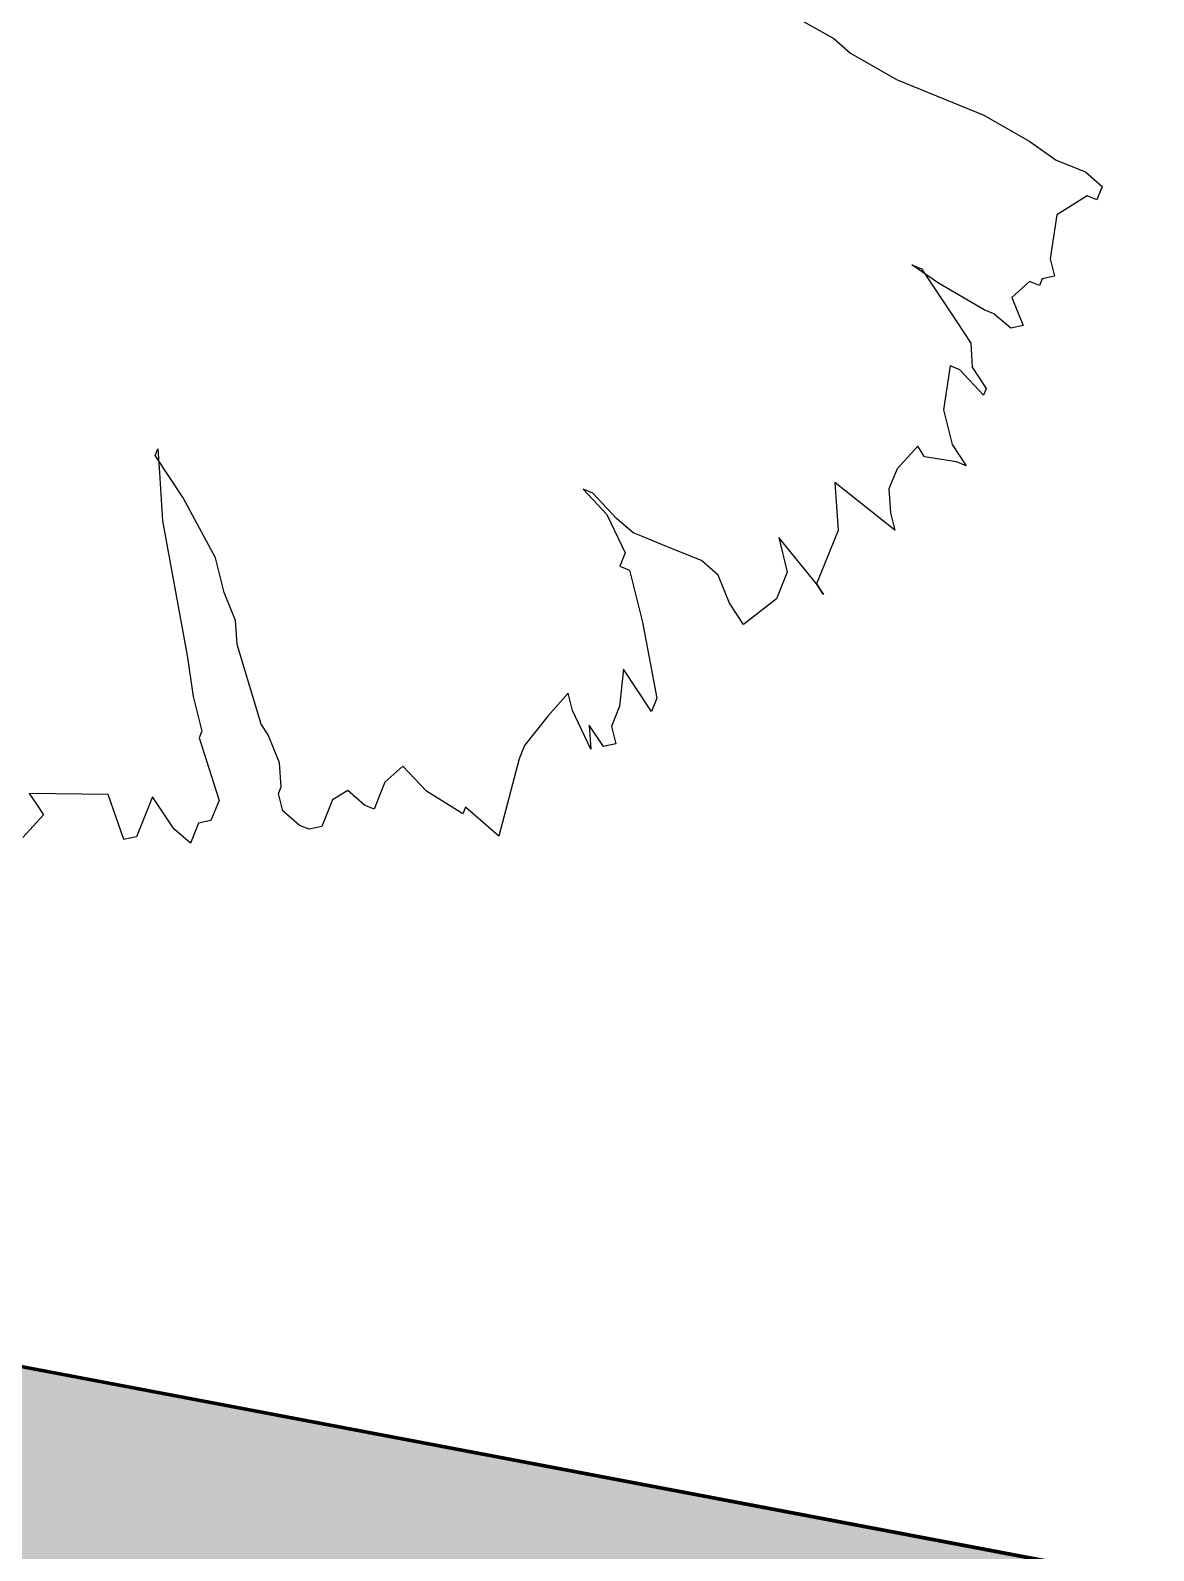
# Model space of a CAD drawing. Header units: millimetres. Extents: x 111 to 1506, y 14 to 566.
# Drawn here: x 208.965 to 209.893, y 95.478 to 96.733 of the extents above; entities that cross this region are included whole.
import ezdxf

# ---------------------------------------------------------------- set-up
doc = ezdxf.new("R2010")
doc.units = ezdxf.units.MM
doc.layers.add('fer', color=8, linetype='Continuous')
doc.layers.add('G', color=254, linetype='Continuous', lineweight=5)

# ---------------------------------------------------------------- blocks, each defined once
blk = doc.blocks.new('tr')
at = {"layer": 'fer', "color": 97}
for p, q in [((1378.7648, 206.7174), (1378.7707, 206.7347)), ((1378.7648, 206.7174), (1378.7707, 206.7347)), ((1378.7707, 206.7347), (1378.7827, 206.7347)), ((1378.7707, 206.7347), (1378.7707, 206.7347)), ((1378.7707, 206.7347), (1378.7827, 206.7347)), ((1378.7707, 206.7347), (1378.7707, 206.7347)), ((1378.7827, 206.7347), (1378.7827, 206.7261)), ((1378.7827, 206.7347), (1378.7827, 206.7261)), ((1378.7827, 206.7261), (1378.8065, 206.7087)), ((1378.7827, 206.7261), (1378.7827, 206.7261)), ((1378.7827, 206.7261), (1378.8065, 206.7087)), ((1378.7827, 206.7261), (1378.7827, 206.7261)), ((1378.8422, 206.7174), (1378.8541, 206.7261)), ((1378.8422, 206.7174), (1378.8541, 206.7261)), ((1378.8541, 206.7261), (1378.86, 206.7174)), ((1378.8541, 206.7261), (1378.8541, 206.7261)), ((1378.8541, 206.7261), (1378.86, 206.7174)), ((1378.8541, 206.7261), (1378.8541, 206.7261)), ((1378.7648, 206.6914), (1378.7648, 206.7174)), ((1378.7648, 206.6914), (1378.7648, 206.7174)), ((1378.8065, 206.7087), (1378.8422, 206.7174)), ((1378.8065, 206.7087), (1378.8422, 206.7174)), ((1378.86, 206.7174), (1378.866, 206.7174)), ((1378.86, 206.7174), (1378.866, 206.7174)), ((1378.866, 206.7174), (1378.866, 206.7087)), ((1378.866, 206.7174), (1378.866, 206.7087)), ((1378.8838, 206.7001), (1378.9017, 206.7174)), ((1378.8838, 206.7001), (1378.9017, 206.7174)), ((1378.9017, 206.7174), (1378.9076, 206.7087)), ((1378.9017, 206.7174), (1378.9076, 206.7087)), ((1379.0147, 206.7001), (1379.0266, 206.7174)), ((1379.0147, 206.7001), (1379.0266, 206.7174)), ((1379.0266, 206.7174), (1379.0266, 206.7087)), ((1379.0266, 206.7174), (1379.0266, 206.7087)), ((1378.866, 206.7087), (1378.8838, 206.7001)), ((1378.866, 206.7087), (1378.8838, 206.7001)), ((1378.9076, 206.7087), (1378.9017, 206.6914)), ((1378.9076, 206.7087), (1378.9017, 206.6914)), ((1378.9493, 206.6914), (1378.9612, 206.7087)), ((1378.9493, 206.6914), (1378.9612, 206.7087)), ((1378.9671, 206.7087), (1378.9552, 206.6827)), ((1378.9671, 206.7087), (1378.9552, 206.6827)), ((1378.9612, 206.7087), (1378.9671, 206.7087)), ((1378.9612, 206.7087), (1378.9671, 206.7087)), ((1378.9909, 206.6827), (1379.0147, 206.7001)), ((1378.9909, 206.6827), (1379.0147, 206.7001)), ((1379.0266, 206.7087), (1379.0326, 206.6827)), ((1379.0266, 206.7087), (1379.0326, 206.6827)), ((1378.7588, 206.6654), (1378.7648, 206.6914)), ((1378.7588, 206.6654), (1378.7648, 206.6914)), ((1378.9017, 206.6914), (1378.9017, 206.6827)), ((1378.9017, 206.6914), (1378.9017, 206.6827)), ((1378.9314, 206.6827), (1378.9493, 206.6914)), ((1378.9314, 206.6827), (1378.9493, 206.6914)), ((1378.9017, 206.6827), (1378.8957, 206.6394)), ((1378.9017, 206.6827), (1378.8957, 206.6394)), ((1378.9195, 206.6654), (1378.9314, 206.6827)), ((1378.9195, 206.6654), (1378.9314, 206.6827)), ((1378.9552, 206.6741), (1378.9909, 206.6827)), ((1378.9552, 206.6827), (1378.9552, 206.6741)), ((1378.9552, 206.6741), (1378.9909, 206.6827)), ((1378.9552, 206.6827), (1378.9552, 206.6741)), ((1379.0326, 206.6827), (1379.0266, 206.6741)), ((1379.0326, 206.6827), (1379.0266, 206.6741)), ((1379.0266, 206.6741), (1379.0505, 206.6654)), ((1379.0266, 206.6741), (1379.0505, 206.6654)), ((1379.0683, 206.6654), (1379.0862, 206.6741)), ((1379.0683, 206.6654), (1379.0862, 206.6741)), ((1379.0981, 206.6827), (1379.0802, 206.6221)), ((1379.0981, 206.6827), (1379.0802, 206.6221)), ((1379.0862, 206.6741), (1379.0981, 206.6827)), ((1379.0862, 206.6741), (1379.0981, 206.6827)), ((1378.7529, 206.6221), (1378.7588, 206.6654)), ((1378.7529, 206.6221), (1378.7588, 206.6654)), ((1378.8898, 206.6221), (1378.9195, 206.6654)), ((1378.8898, 206.6221), (1378.9195, 206.6654)), ((1379.0505, 206.6654), (1379.0683, 206.6654)), ((1379.0505, 206.6654), (1379.0683, 206.6654)), ((1379.1695, 206.6481), (1379.1635, 206.6394)), ((1379.1635, 206.6394), (1379.1695, 206.6481)), ((1379.1695, 206.6481), (1379.1635, 206.6394)), ((1379.1635, 206.6394), (1379.1695, 206.6481)), ((1378.8957, 206.6394), (1378.8898, 206.6134)), ((1378.8957, 206.6394), (1378.8898, 206.6134)), ((1379.0802, 206.6221), (1379.1159, 206.6394)), ((1379.0802, 206.6221), (1379.1159, 206.6394)), ((1379.1159, 206.6394), (1379.1635, 206.6394)), ((1379.1159, 206.6394), (1379.1635, 206.6394)), ((1379.1635, 206.6394), (1379.1397, 206.5961)), ((1379.1635, 206.6394), (1379.1397, 206.5961)), ((1378.7529, 206.5441), (1378.7529, 206.6221)), ((1378.7529, 206.5441), (1378.7529, 206.6221)), ((1378.8898, 206.6134), (1378.8898, 206.6221)), ((1378.8898, 206.6134), (1378.8898, 206.6221)), ((1379.1397, 206.5961), (1379.1635, 206.6134)), ((1379.1397, 206.5961), (1379.1635, 206.6134)), ((1379.1635, 206.6134), (1379.1754, 206.6134)), ((1379.1635, 206.6134), (1379.1754, 206.6134)), ((1379.1754, 206.6134), (1379.1873, 206.6134)), ((1379.1754, 206.6134), (1379.1873, 206.6134)), ((1379.1873, 206.6134), (1379.2171, 206.5961)), ((1379.1873, 206.6134), (1379.2171, 206.5961)), ((1379.2111, 206.5874), (1379.2052, 206.5788)), ((1379.2111, 206.5874), (1379.2052, 206.5788)), ((1379.2171, 206.5961), (1379.2111, 206.5874)), ((1379.2171, 206.5961), (1379.2111, 206.5874)), ((1379.2052, 206.5788), (1379.1873, 206.5614)), ((1379.2052, 206.5788), (1379.1873, 206.5614)), ((1379.1873, 206.5614), (1379.1814, 206.5441)), ((1379.1873, 206.5614), (1379.1814, 206.5441)), ((1379.2468, 206.5181), (1379.3004, 206.5528)), ((1379.2468, 206.5181), (1379.3004, 206.5528)), ((1379.3123, 206.5528), (1379.2885, 206.5181)), ((1379.3123, 206.5528), (1379.2885, 206.5181)), ((1379.3004, 206.5528), (1379.3123, 206.5528)), ((1379.3004, 206.5528), (1379.3123, 206.5528)), ((1379.3123, 206.5528), (1379.3123, 206.5528)), ((1379.3123, 206.5528), (1379.3123, 206.5528)), ((1378.7469, 206.5008), (1378.7529, 206.5441)), ((1378.7469, 206.5008), (1378.7529, 206.5441)), ((1379.1814, 206.5441), (1379.1814, 206.5181)), ((1379.1814, 206.5441), (1379.1814, 206.5181)), ((1379.3361, 206.5268), (1379.348, 206.5354)), ((1379.3361, 206.5268), (1379.348, 206.5354)), ((1379.348, 206.5354), (1379.354, 206.5268)), ((1379.348, 206.5354), (1379.354, 206.5268)), ((1379.2885, 206.5181), (1379.3182, 206.5268)), ((1379.2885, 206.5181), (1379.3182, 206.5268)), ((1379.3182, 206.5268), (1379.3361, 206.5268)), ((1379.3182, 206.5268), (1379.3361, 206.5268)), ((1379.354, 206.5268), (1379.3421, 206.5094)), ((1379.354, 206.5268), (1379.3421, 206.5094)), ((1379.1814, 206.5181), (1379.1814, 206.4921)), ((1379.1814, 206.5181), (1379.1814, 206.4921)), ((1379.2111, 206.4921), (1379.2468, 206.5181)), ((1379.2111, 206.4921), (1379.2468, 206.5181)), ((1379.2468, 206.5181), (1379.2468, 206.5181)), ((1379.2468, 206.5181), (1379.2468, 206.5181)), ((1379.2885, 206.5181), (1379.2885, 206.5181)), ((1379.2885, 206.5181), (1379.2885, 206.5181)), ((1379.3599, 206.5181), (1379.3361, 206.4921)), ((1379.3599, 206.5181), (1379.3361, 206.4921)), ((1379.3421, 206.5094), (1379.3599, 206.5181)), ((1379.3421, 206.5094), (1379.3599, 206.5181)), ((1378.741, 206.4834), (1378.7469, 206.5008)), ((1378.741, 206.4834), (1378.7469, 206.5008)), ((1379.1814, 206.4921), (1379.1814, 206.4834)), ((1379.1814, 206.4921), (1379.1814, 206.4834)), ((1379.2111, 206.4834), (1379.2111, 206.4921)), ((1379.2111, 206.4834), (1379.2111, 206.4921)), ((1379.3361, 206.4921), (1379.3242, 206.4834)), ((1379.3361, 206.4921), (1379.3242, 206.4834)), ((1378.7231, 206.3448), (1378.741, 206.4834)), ((1378.7231, 206.3448), (1378.741, 206.4834)), ((1379.1754, 206.4574), (1379.1992, 206.4834)), ((1379.1814, 206.4834), (1379.1754, 206.4661)), ((1379.1754, 206.4574), (1379.1992, 206.4834)), ((1379.1814, 206.4834), (1379.1754, 206.4661)), ((1379.1992, 206.4834), (1379.2111, 206.4834)), ((1379.1992, 206.4834), (1379.2111, 206.4834)), ((1379.3242, 206.4834), (1379.348, 206.4748)), ((1379.3242, 206.4834), (1379.348, 206.4748)), ((1379.348, 206.4748), (1379.3778, 206.4661)), ((1379.348, 206.4748), (1379.3778, 206.4661)), ((1379.3897, 206.4661), (1379.4551, 206.4748)), ((1379.3897, 206.4661), (1379.4551, 206.4748)), ((1379.4551, 206.4748), (1379.4432, 206.4401)), ((1379.4551, 206.4748), (1379.4432, 206.4401)), ((1379.4551, 206.4748), (1379.4551, 206.4748)), ((1379.4551, 206.4748), (1379.4551, 206.4748)), ((1379.1754, 206.4661), (1379.1635, 206.4401)), ((1379.1754, 206.4661), (1379.1635, 206.4401)), ((1379.1754, 206.4661), (1379.1754, 206.4661)), ((1379.1754, 206.4661), (1379.1754, 206.4661)), ((1379.3778, 206.4661), (1379.3897, 206.4661)), ((1379.3778, 206.4661), (1379.3897, 206.4661)), ((1379.1635, 206.4314), (1379.1754, 206.4574)), ((1379.1635, 206.4314), (1379.1754, 206.4574)), ((1379.1635, 206.4401), (1379.1635, 206.4314)), ((1379.1635, 206.4401), (1379.1635, 206.4314)), ((1379.4492, 206.4401), (1379.4432, 206.4054)), ((1379.4432, 206.4401), (1379.4492, 206.4401)), ((1379.4492, 206.4401), (1379.4432, 206.4054)), ((1379.4432, 206.4401), (1379.4492, 206.4401)), ((1379.4432, 206.4054), (1379.4313, 206.3794)), ((1379.4432, 206.4054), (1379.4313, 206.3794)), ((1379.4432, 206.4054), (1379.4432, 206.4054)), ((1379.4432, 206.4054), (1379.4432, 206.4054)), ((1379.4313, 206.3794), (1379.4492, 206.3708)), ((1379.4313, 206.3794), (1379.4313, 206.3794)), ((1379.4313, 206.3794), (1379.4492, 206.3708)), ((1379.4313, 206.3794), (1379.4313, 206.3794)), ((1379.4492, 206.3708), (1379.4611, 206.3708)), ((1379.4492, 206.3708), (1379.4611, 206.3708)), ((1379.4611, 206.3708), (1379.473, 206.3708)), ((1379.4611, 206.3708), (1379.473, 206.3708)), ((1379.473, 206.3621), (1379.467, 206.3448)), ((1379.473, 206.3621), (1379.467, 206.3448)), ((1379.473, 206.3708), (1379.473, 206.3621)), ((1379.473, 206.3708), (1379.473, 206.3621)), ((1379.467, 206.3448), (1379.4789, 206.3361)), ((1379.467, 206.3448), (1379.467, 206.3448)), ((1379.467, 206.3448), (1379.4789, 206.3361)), ((1379.467, 206.3448), (1379.467, 206.3448)), ((1379.4789, 206.3361), (1379.4849, 206.3361)), ((1379.4789, 206.3361), (1379.4849, 206.3361)), ((1379.4849, 206.3361), (1379.5027, 206.3361)), ((1379.4849, 206.3361), (1379.5027, 206.3361)), ((1379.5027, 206.3361), (1379.5087, 206.3274)), ((1379.5027, 206.3361), (1379.5087, 206.3274)), ((1379.5087, 206.3274), (1379.5087, 206.3188)), ((1379.5087, 206.3274), (1379.5087, 206.3188)), ((1379.5087, 206.3188), (1379.5027, 206.3014)), ((1379.5087, 206.3188), (1379.5027, 206.3014)), ((1379.5027, 206.3014), (1379.4908, 206.2928)), ((1379.5027, 206.3014), (1379.4908, 206.2928)), ((1379.467, 206.2841), (1379.4492, 206.2668)), ((1379.467, 206.2841), (1379.4492, 206.2668)), ((1379.4849, 206.2928), (1379.467, 206.2841)), ((1379.4849, 206.2928), (1379.467, 206.2841)), ((1379.4908, 206.2928), (1379.4849, 206.2928)), ((1379.4908, 206.2928), (1379.4849, 206.2928)), ((1379.4492, 206.2668), (1379.4432, 206.2581)), ((1379.4492, 206.2668), (1379.4432, 206.2581)), ((1379.4432, 206.2581), (1379.3897, 206.2148)), ((1379.4432, 206.2581), (1379.3897, 206.2148)), ((1379.473, 206.2148), (1379.5146, 206.2495)), ((1379.473, 206.2148), (1379.5146, 206.2495)), ((1379.5146, 206.2495), (1379.5325, 206.2495)), ((1379.5146, 206.2495), (1379.5325, 206.2495)), ((1379.5325, 206.2495), (1379.5384, 206.2408)), ((1379.5325, 206.2495), (1379.5384, 206.2408)), ((1379.5384, 206.2408), (1379.5563, 206.2408)), ((1379.5384, 206.2408), (1379.5563, 206.2408)), ((1379.5563, 206.2408), (1379.5503, 206.2235)), ((1379.5563, 206.2408), (1379.5503, 206.2235)), ((1379.5503, 206.2235), (1379.5325, 206.1975)), ((1379.5503, 206.2235), (1379.5325, 206.1975)), ((1379.3897, 206.2148), (1379.3718, 206.2061)), ((1379.3897, 206.2148), (1379.3718, 206.2061)), ((1379.4432, 206.1975), (1379.467, 206.2148)), ((1379.4432, 206.1975), (1379.467, 206.2148)), ((1379.467, 206.2148), (1379.473, 206.2148)), ((1379.467, 206.2148), (1379.473, 206.2148)), ((1379.3718, 206.2061), (1379.354, 206.1888)), ((1379.3718, 206.2061), (1379.354, 206.1888)), ((1379.4135, 206.1801), (1379.4432, 206.1975)), ((1379.4135, 206.1801), (1379.4432, 206.1975)), ((1379.5325, 206.1975), (1379.5503, 206.1975)), ((1379.5325, 206.1975), (1379.5503, 206.1975)), ((1379.5503, 206.1975), (1379.5682, 206.1975)), ((1379.5503, 206.1975), (1379.5682, 206.1975)), ((1379.5682, 206.1975), (1379.5741, 206.1888)), ((1379.5682, 206.1975), (1379.5741, 206.1888)), ((1379.354, 206.1888), (1379.3302, 206.1715)), ((1379.354, 206.1888), (1379.3302, 206.1715)), ((1379.5741, 206.1888), (1379.5444, 206.1628)), ((1379.5741, 206.1888), (1379.5444, 206.1628)), ((1379.3302, 206.1715), (1379.2944, 206.1281)), ((1379.3302, 206.1715), (1379.2944, 206.1281)), ((1379.3182, 206.1195), (1379.4135, 206.1801)), ((1379.3182, 206.1195), (1379.4135, 206.1801)), ((1379.5444, 206.1628), (1379.5682, 206.1021)), ((1379.5444, 206.1628), (1379.5682, 206.1021)), ((1379.2944, 206.1281), (1379.2706, 206.0935)), ((1379.2944, 206.1281), (1379.2706, 206.0935)), ((1379.2825, 206.1021), (1379.3182, 206.1195)), ((1379.2825, 206.1021), (1379.3182, 206.1195)), ((1379.5682, 206.1021), (1379.5741, 206.1108)), ((1379.5682, 206.1021), (1379.5741, 206.1108)), ((1379.5741, 206.1108), (1379.5801, 206.1195)), ((1379.5741, 206.1108), (1379.5801, 206.1195)), ((1379.5801, 206.1195), (1379.6039, 206.1108)), ((1379.5801, 206.1195), (1379.6039, 206.1108)), ((1379.2647, 206.0935), (1379.2825, 206.1021)), ((1379.2647, 206.0935), (1379.2825, 206.1021)), ((1379.2706, 206.0935), (1379.2647, 206.0935)), ((1379.2706, 206.0935), (1379.2647, 206.0935))]:
    blk.add_line(p, q, dxfattribs=at)

msp = doc.modelspace()

# ---------------------------------------------------------------- hatches: boundary and pattern name
at = {"layer": 'G', "lineweight": 100, "ltscale": 1000}
h = msp.add_hatch(dxfattribs=at)
h.set_pattern_fill('AR-HBONE', color=256, scale=0.046, angle=-105.01068, style=0)
h.set_pattern_definition([(299.989322, (1759.44181, -290.11183), (0.251336119, -0.067395514), [0.552, -0.184]), (29.989322, (1759.53378, -290.2712), (0.251336119, -0.067395514), [0.552, -0.184])])
edge = h.paths.add_edge_path()
edge.add_line((245.14386, 88.77243), (288.23794, 78.57046))
edge.add_line((288.23794, 78.57046), (200.7159, 95.15598))
edge.add_line((200.7159, 95.15598), (201.10543, 97.11776))
edge.add_line((201.10543, 97.11776), (290.19297, 80.23558))

# ---------------------------------------------------------------- linework, layer by layer
at = {"lineweight": 100, "ltscale": 1000}
for points in [[(225.72458, 115.71718), (218.21115, 93.87621), (203.07053, 96.74537), (204.83928, 105.65331), (205.02732, 106.60034), (205.09306, 106.93146), (205.39025, 108.42818), (205.61838, 109.61552), (205.62655, 109.67845), (207.96081, 121.46054), (209.42328, 124.62156), (225.58665, 115.76739)], [(290.19297, 80.23558), (290.19297, 80.23558), (203.07053, 96.74537)]]:
    msp.add_lwpolyline(points, dxfattribs=at)

# ---------------------------------------------------------------- block references
at = {"lineweight": 100, "rotation": 247.9147716791316}
msp.add_blockref('tr', (536.682, 1451.9376), dxfattribs=at)

doc.saveas('drawing.dxf')
